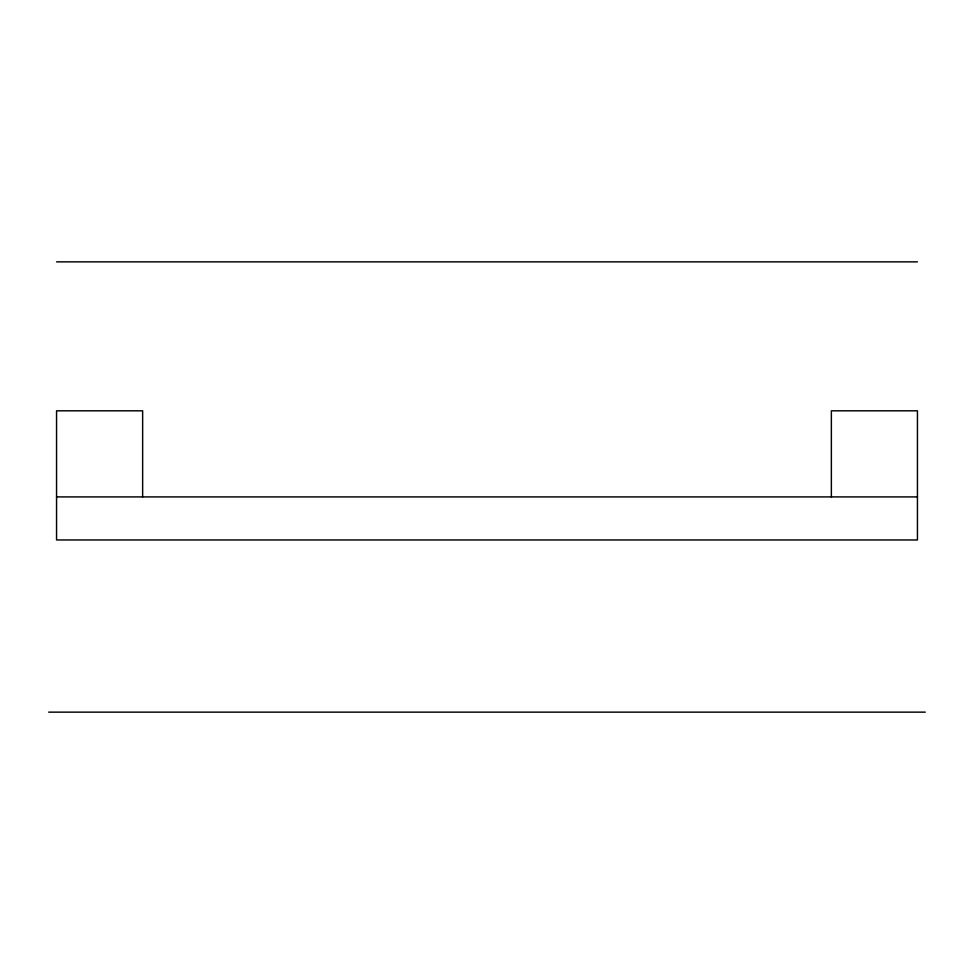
<?xml version="1.0" encoding="UTF-8"?>
<svg xmlns="http://www.w3.org/2000/svg" width="974" height="974" viewBox="0 0 974 974"><rect width="100%" height="100%" fill="white"/><g stroke="black" fill="none" stroke-linecap="round" stroke-linejoin="round"><path stroke-width="1.46" d="M56.553 261.86L917.447 261.86M56.553 496.91L917.447 496.91M48.7 712.14L925.3 712.14M831.358 496.91L831.358 410.821L917.447 410.821L917.447 539.961L56.553 539.961L56.553 410.821L142.642 410.821L142.642 496.91"/></g></svg>
